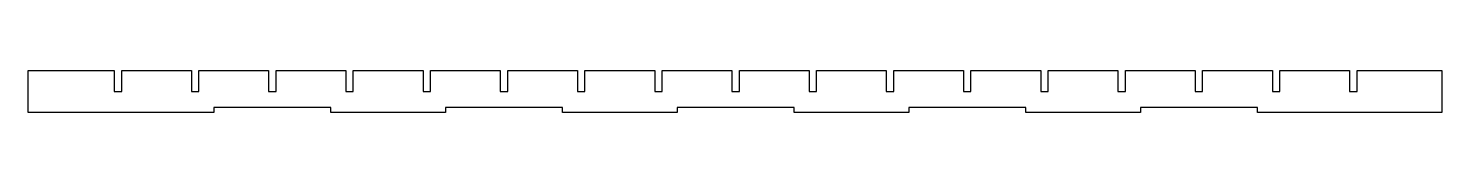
# Model space of a CAD drawing. Extents: x 0 to 568, y 0 to 17.
import ezdxf

# ---------------------------------------------------------------- set-up
doc = ezdxf.new("R2010")
doc.units = 0
doc.layers.get('0').update_dxf_attribs({"linetype": 'continuous'})

msp = doc.modelspace()

# ---------------------------------------------------------------- linework, layer by layer
at = {"color": 7}
msp.add_lwpolyline([(0, 0), (0, 17), (34.5, 17), (34.5, 8.5), (37.5, 8.5), (37.5, 17), (65.5, 17), (65.5, 8.5), (68.5, 8.5), (68.5, 17), (96.5, 17), (96.5, 8.5), (99.5, 8.5), (99.5, 17), (127.5, 17), (127.5, 8.5), (130.5, 8.5), (130.5, 17), (158.5, 17), (158.5, 8.5), (161.5, 8.5), (161.5, 17), (189.5, 17), (189.5, 8.5), (192.5, 8.5), (192.5, 17), (220.5, 17), (220.5, 8.5), (223.5, 8.5), (223.5, 17), (251.5, 17), (251.5, 8.5), (254.5, 8.5), (254.5, 17), (282.5, 17), (282.5, 8.5), (285.5, 8.5), (285.5, 17), (313.5, 17), (313.5, 8.5), (316.5, 8.5), (316.5, 17), (344.5, 17), (344.5, 8.5), (347.5, 8.5), (347.5, 17), (375.5, 17), (375.5, 8.5), (378.5, 8.5), (378.5, 17), (406.5, 17), (406.5, 8.5), (409.5, 8.5), (409.5, 17), (437.5, 17), (437.5, 8.5), (440.5, 8.5), (440.5, 17), (468.5, 17), (468.5, 8.5), (471.5, 8.5), (471.5, 17), (499.5, 17), (499.5, 8.5), (502.5, 8.5), (502.5, 17), (530.5, 17), (530.5, 8.5), (533.5, 8.5), (533.5, 17), (567.5, 17), (567.5, 0), (493.5, 0), (493.5, 2), (446.5, 2), (446.5, 0), (400.5, 0), (400.5, 2), (353.5, 2), (353.5, 0), (307.5, 0), (307.5, 2), (260.5, 2), (260.5, 0), (214.5, 0), (214.5, 2), (167.5, 2), (167.5, 0), (121.5, 0), (121.5, 2), (74.5, 2), (74.5, 0)], close=True, dxfattribs=at)

doc.saveas('drawing.dxf')
